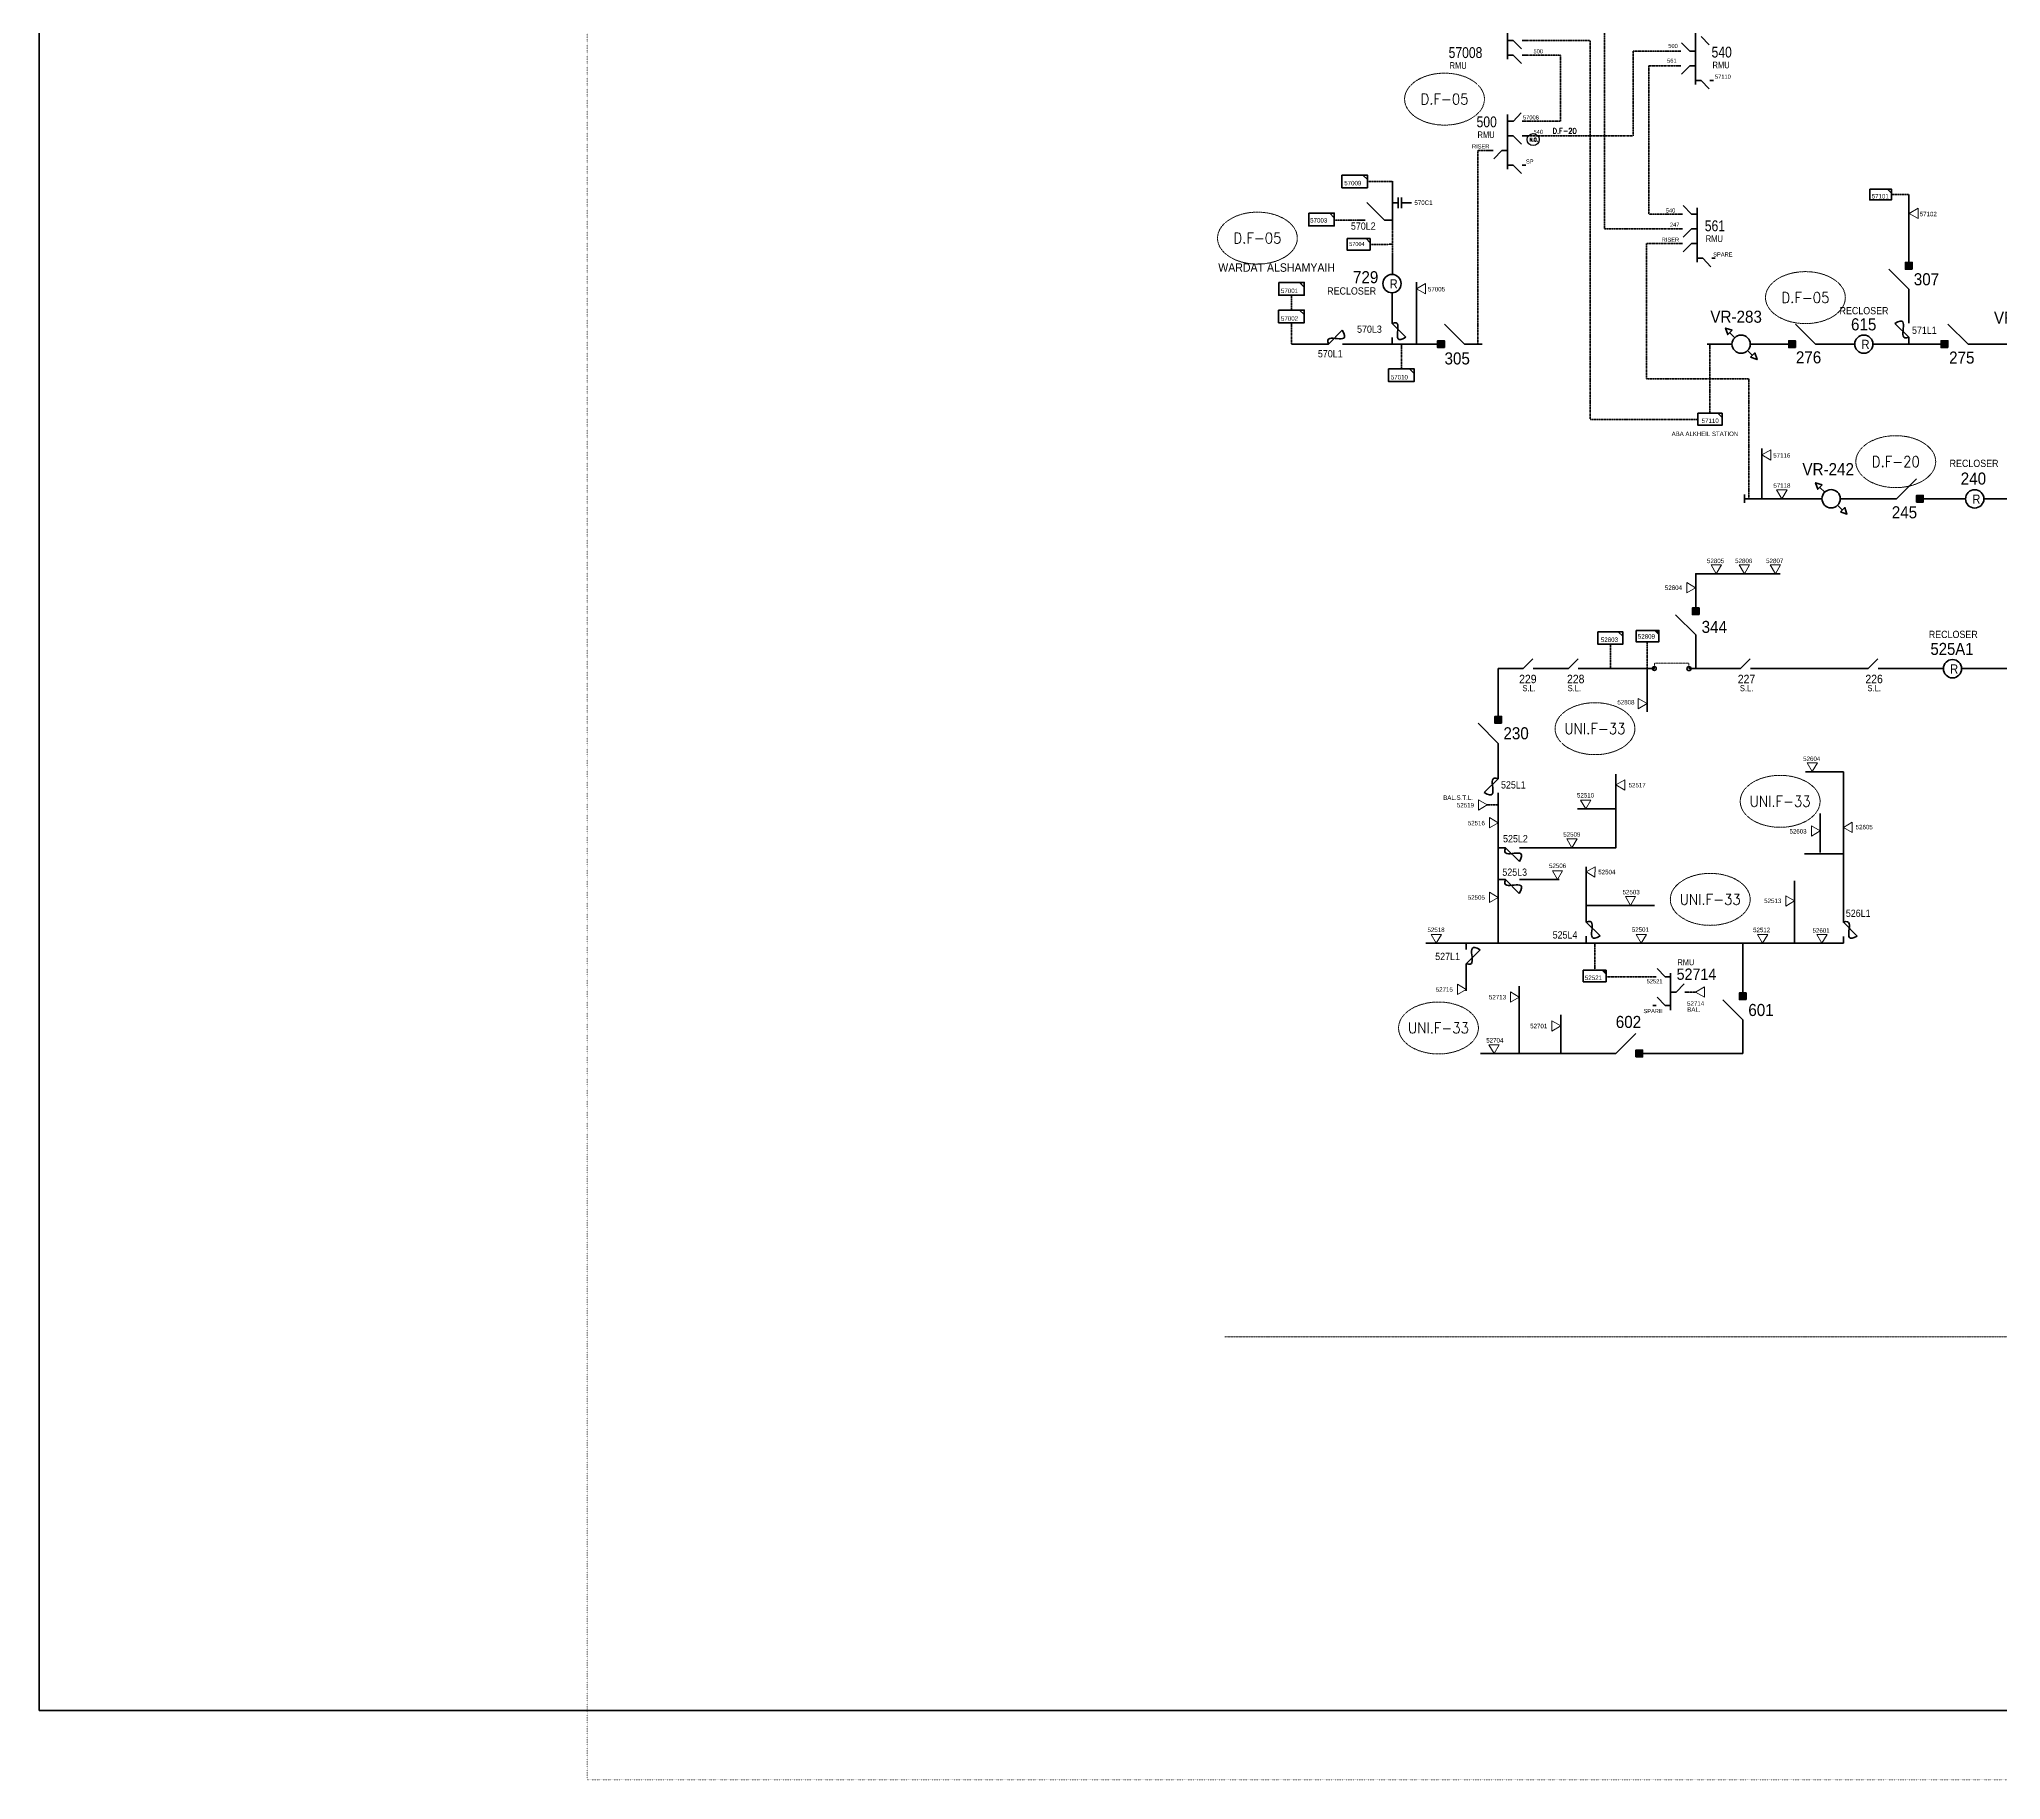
# Model space of a CAD drawing. Header units: metres. Extents: x 65984 to 144644, y -19036 to 23726.
# Drawn here: x 106944 to 108566, y 19332 to 20772 of the extents above; entities that cross this region are included whole.
import ezdxf
from ezdxf.enums import TextEntityAlignment as Align

# ---------------------------------------------------------------- set-up
doc = ezdxf.new("R2010")
doc.units = ezdxf.units.M
doc.header["$MEASUREMENT"] = 0
doc.linetypes.add('DGN Style 1', pattern=[0.6, 0, -0.6])
doc.linetypes.add('DGN Style 3', pattern=[0.013877, 0, -0.013877])
doc.layers.get('0').update_dxf_attribs({"color": 95, "lineweight": 40})
for name, color, linetype, lineweight in [('ABS', 7, 'Continuous', 40), ('ABS NUMBER', 112, 'Continuous', 30), ('d_eos', 111, 'Continuous', 40), ('d_eos no', 121, 'Continuous', 40), ('d_fco', 5, 'Continuous', 40), ('d_fco text', 95, 'Continuous', 40), ('d_grid line', 7, 'DGN Style 1', 0), ('d_oh branch', 94, 'Continuous', 40), ('d_switch', 95, 'Continuous', 40), ('d_tf', 1, 'Continuous', 40), ('d_tf no', 6, 'Continuous', 40), ('d_ug cable', 95, 'Continuous', 40), ('d_unit sub', 7, 'Continuous', 40), ('d_village name', 7, 'Continuous', 40), ('FDR  2  05', 154, 'Continuous', 40), ('fedr no', 95, 'Continuous', 40), ('Level 37', 7, 'Continuous', 0), ('O H MAIN FEEDER', 4, 'Continuous', 100), ('REGULATOR', 5, 'Continuous', 40), ('SW N O', 114, 'Continuous', 30)]:
    doc.layers.add(name, color=color, linetype=linetype, lineweight=lineweight)
doc.styles.add('NASKHF', font='naskhf.shx', dxfattribs={"height": 8})
doc.styles.add('Style-Arial', font='arial.ttf')
doc.styles.add('Style-ENGINEERING', font='ENGINEERING.shx')
doc.styles.add('Style-msdefault', font='msdefault.shx')
doc.styles.add('Style-STANDARD', font='STANDARD.shx')

# ---------------------------------------------------------------- blocks, each defined once
blk = doc.blocks.new('ABS2_1_1')
at = {"color": 0, "linetype": 'ByBlock', "lineweight": -2, "ltscale": 500}
for q in [(-29900, 43500), (0, 0)]:
    blk.add_line((0, 13600), q, dxfattribs=at)
at = {"color": 0, "linetype": 'ByBlock', "lineweight": -2, "ltscale": 500, "flags": 128}
for points in [[(5000, 43600), (-5000, 43600), (-5000, 53600), (5000, 53600)], [(3791, 49653), (3791, 49653), (3791, 49653)]]:
    blk.add_lwpolyline(points, close=True, dxfattribs=at)
at = {"color": 0, "linetype": 'ByBlock', "lineweight": -2, "ltscale": 500}
for points in [[(5000, 43600), (-5000, 43600), (5000, 53600), (-5000, 53600)], [(3791, 49653), (3791, 49653), (3791, 49653)]]:
    blk.add_solid(points, dxfattribs=at)
blk = doc.blocks.new('*U809')
at = {"layer": 'REGULATOR', "color": 7, "linetype": 'Continuous', "lineweight": 211}
blk.add_circle((0, 0.1), 7.56, dxfattribs=at)
at = {"layer": 'ABS NUMBER', "color": 7, "lineweight": 211, "style": 'Style-ENGINEERING', "width": 0.9}
blk.add_text('R', height=7.56, dxfattribs=at).set_placement((-1.9, 3.7), align=Align.TOP_LEFT)
blk = doc.blocks.new('TF_8')
at = {"color": 0, "linetype": 'ByBlock', "lineweight": -2}
blk.add_line((6.3, 4.95), (9.9, 1.35), dxfattribs=at)
blk.add_3dface([(-10.1, 4.95), (9.9, 4.95), (9.9, -5.05), (-10.1, -5.05)], dxfattribs=at)
blk = doc.blocks.new('*U878')
at = {"layer": 'd_fco', "color": 251, "linetype": 'Continuous', "lineweight": 100}
blk.add_line((-4.6, 4.2), (-10.1, 4.2), dxfattribs=at)
at = {"layer": 'd_fco', "color": 251, "linetype": 'Continuous', "lineweight": 100, "flags": 128}
blk.add_lwpolyline([(13, 4.2), (7.1, 4.2), (-4.4, -7.3)], dxfattribs=at)
at = {"layer": 'd_fco', "color": 251, "linetype": 'Continuous', "lineweight": 100}
blk.add_open_spline([(-4.4, -7.3), (-13, 7.7), (11.6, -7.7), (7.1, 4.2)], degree=3, dxfattribs=at)
blk = doc.blocks.new('*U879')
at = {"layer": 'ABS', "color": 7, "linetype": 'Continuous', "lineweight": 140, "ltscale": 0.226808}
for p, q in [((-8.3, 9.1), (-8.3, 16.6)), ((-8.3, 9.1), (8.3, -7.6)), ((-8.3, -16.6), (-8.3, -9))]:
    blk.add_line(p, q, dxfattribs=at)
blk = doc.blocks.new('*U953')
at = {"layer": 'FDR  2  05', "color": 94, "linetype": 'Continuous', "lineweight": 140}
for p, q in [((-6.4, -8.6), (-6.4, 8.6)), ((-0.7, -8.6), (-0.7, 8.6)), ((-6.4, 0), (-15, 0)), ((15, 0), (-0.7, 0))]:
    blk.add_line(p, q, dxfattribs=at)
blk = doc.blocks.new('*U959')
at = {"layer": 'REGULATOR', "color": 6, "linetype": 'Continuous', "lineweight": 211}
blk.add_circle((0, 0.1), 7.56, dxfattribs=at)
at = {"layer": 'ABS NUMBER', "color": 6, "lineweight": 211, "style": 'Style-ENGINEERING', "width": 0.9}
blk.add_text('R', height=7.56, dxfattribs=at).set_placement((-1.9, 3.7), align=Align.TOP_LEFT)
blk = doc.blocks.new('*U855')
at = {"layer": 'd_fco', "color": 6, "linetype": 'Continuous', "lineweight": 100}
blk.add_line((-4.6, 4.2), (-10.1, 4.2), dxfattribs=at)
at = {"layer": 'd_fco', "color": 6, "linetype": 'Continuous', "lineweight": 100, "flags": 128}
blk.add_lwpolyline([(13, 4.2), (7.1, 4.2), (-4.4, -7.3)], dxfattribs=at)
at = {"layer": 'd_fco', "color": 6, "linetype": 'Continuous', "lineweight": 100}
blk.add_open_spline([(-4.4, -7.3), (-13, 7.7), (11.6, -7.7), (7.1, 4.2)], degree=3, dxfattribs=at)
blk = doc.blocks.new('*U960')
at = {"layer": 'ABS', "color": 6, "linetype": 'Continuous', "lineweight": 211, "ltscale": 0.118412}
for p, q in [((-8.3, 8.2), (-15.7, 8.2)), ((-8.3, 8.2), (7.9, -8.1)), ((15.7, 8.2), (8.3, 8.2))]:
    blk.add_line(p, q, dxfattribs=at)
blk = doc.blocks.new('SS')
at = {"color": 0, "linetype": 'ByBlock', "lineweight": -2, "flags": 128}
blk.add_lwpolyline([(6.95, 4.25), (10.45, 4.25), (10.45, 0.75)], close=True, dxfattribs=at)
at = {"color": 0, "linetype": 'ByBlock', "lineweight": -2, "extrusion": (0, 0, -1)}
blk.add_solid([(-6.95, 4.25), (-10.45, 4.25), (-10.45, 0.75)], dxfattribs=at)
at = {"color": 0, "linetype": 'ByBlock', "lineweight": -2}
blk.add_3dface([(-9.55, 4.25), (10.45, 4.25), (10.45, -5.75), (-9.55, -5.75)], dxfattribs=at)
blk = doc.blocks.new('*U961')
at = {"layer": 'd_eos', "color": 6, "linetype": 'Continuous', "lineweight": 211, "ltscale": 0.625574}
for p, q in [((13.4, 0), (-17.2, 0)), ((-13.4, 11.9), (-13.4, 14.6)), ((-13.4, 4.6), (-6.6, 11.2)), ((-13.4, 0), (-13.4, 4.6)), ((-2.3, 0), (-2.3, -4.6)), ((10.4, 11.9), (10.4, 14.6)), ((10.4, 4.6), (17.2, 11.2)), ((10.4, 0), (10.4, 4.6)), ((-2.3, -4.6), (4.5, -11.2)), ((-2.3, -11.8), (-2.3, -14.6))]:
    blk.add_line(p, q, dxfattribs=at)
blk = doc.blocks.new('*U892')
at = {"layer": 'SW N O', "color": 3}
blk.add_circle((0, 0), 16.8, dxfattribs=at)
at = {"layer": 'SW N O', "color": 3, "style": 'Style-STANDARD'}
blk.add_text('N.O.', height=9.6, dxfattribs=at).set_placement((1.7, -0.2), align=Align.MIDDLE_CENTER)
blk = doc.blocks.new('*U2179')
at = {"layer": 'REGULATOR', "color": 22, "linetype": 'Continuous', "lineweight": 106}
for p, q in [((24, 25.1), (13.4, 14.5)), ((-14.9, -13.7), (-25.5, -24.4))]:
    blk.add_line(p, q, dxfattribs=at)
at = {"layer": 'REGULATOR', "color": 22, "linetype": 'Continuous', "lineweight": 106, "flags": 128}
for points in [[(29.5, 20), (34.4, 34.3), (20.1, 29.6)], [(-29.6, -20), (-34.4, -34.3), (-20.1, -29.5)]]:
    blk.add_lwpolyline(points, close=True, dxfattribs=at)
at = {"layer": 'REGULATOR', "color": 22, "linetype": 'Continuous', "lineweight": 106}
blk.add_circle((-0.8, 0.4), 20, dxfattribs=at)
blk = doc.blocks.new('*U2180')
at = {"layer": 'REGULATOR', "color": 251, "linetype": 'Continuous', "lineweight": 106}
for p, q in [((24, 25.1), (13.4, 14.5)), ((-14.9, -13.7), (-25.5, -24.4))]:
    blk.add_line(p, q, dxfattribs=at)
at = {"layer": 'REGULATOR', "color": 251, "linetype": 'Continuous', "lineweight": 106, "flags": 128}
for points in [[(29.5, 20), (34.4, 34.3), (20.1, 29.6)], [(-29.6, -20), (-34.4, -34.3), (-20.1, -29.5)]]:
    blk.add_lwpolyline(points, close=True, dxfattribs=at)
at = {"layer": 'REGULATOR', "color": 251, "linetype": 'Continuous', "lineweight": 106}
blk.add_circle((-0.8, 0.4), 20, dxfattribs=at)
blk = doc.blocks.new('*U2199')
at = {"layer": 'd_unit sub', "color": 251, "linetype": 'Continuous', "lineweight": 40, "flags": 128}
for points in [[(6.7, 5.3), (10.5, 1.5), (10.5, 5.3)], [(10.5, 5.3), (10.5, 1.5), (6.7, 5.3)]]:
    blk.add_lwpolyline(points, close=True, dxfattribs=at)
at = {"layer": 'd_unit sub', "color": 251, "linetype": 'Continuous', "lineweight": 40, "xscale": 1.056099128239294, "yscale": 1.056099128239294, "zscale": 0.3164171083704443}
blk.add_blockref('TF_8', (0.1, 0.1), dxfattribs=at)
blk = doc.blocks.new('TRA1_696')
at = {"layer": 'd_tf', "color": 6, "linetype": 'Continuous', "lineweight": 0, "ltscale": 0.000426762, "extrusion": (0, 0, -1), "flags": 128}
blk.add_lwpolyline([(-10.1, -16.9), (-0.1, 0.1), (9.9, -16.9)], close=True, dxfattribs=at)
blk = doc.blocks.new('TRA1_695')
at = {"layer": 'd_tf', "color": 6, "linetype": 'Continuous', "lineweight": 0, "ltscale": 0.000426762, "xscale": 1.000046566065083, "yscale": 1.000046566065083, "zscale": 1.000046566065083, "rotation": 180.0000046712237}
blk.add_blockref('TRA1_696', (0, 0), dxfattribs=at)
blk = doc.blocks.new('TRA1_698')
at = {"layer": 'd_tf', "color": 6, "linetype": 'Continuous', "lineweight": 0, "ltscale": 0.000426762, "flags": 128}
blk.add_lwpolyline([(10, -17), (0, 0), (-10, -17)], close=True, dxfattribs=at)
blk = doc.blocks.new('TRA1_697')
at = {"layer": 'd_tf', "color": 6, "linetype": 'Continuous', "lineweight": 0, "ltscale": 0.000426762, "xscale": 1.000046566065083, "yscale": 1.000046566065083, "zscale": 1.000046566065083, "rotation": 180.0000046712237}
blk.add_blockref('TRA1_698', (0, 0), dxfattribs=at)
blk = doc.blocks.new('TRA1_700')
at = {"layer": 'd_tf', "color": 6, "linetype": 'Continuous', "lineweight": 0, "ltscale": 0.000426762, "flags": 128}
blk.add_lwpolyline([(10.1, -17.1), (0.1, -0.1), (-9.9, -17.1)], close=True, dxfattribs=at)
blk = doc.blocks.new('TRA1_699')
at = {"layer": 'd_tf', "color": 6, "linetype": 'Continuous', "lineweight": 0, "ltscale": 0.000426762, "xscale": 1.000046566065083, "yscale": 1.000046566065083, "zscale": 1.000046566065083, "rotation": 180.0000046712237}
blk.add_blockref('TRA1_700', (0, 0), dxfattribs=at)

msp = doc.modelspace()

# ---------------------------------------------------------------- linework, layer by layer
at = {"layer": 'd_eos', "color": 7, "linetype": 'Continuous', "lineweight": 211, "ltscale": 0.638341}
for p, q in [((108158, 20755.5), (108158, 20800.7)), ((108313.2, 20734.5), (108313.2, 20779.6)), ((108158, 20771), (108162.6, 20771)), ((108162.6, 20771), (108169.4, 20764)), ((108170.1, 20771), (108172.9, 20771)), ((108301.2, 20762.1), (108298.3, 20762.1)), ((108308.6, 20762.1), (108301.8, 20769.1)), ((108313.2, 20762.1), (108308.6, 20762.1)), ((108317.9, 20774.3), (108324.7, 20767.3)), ((108158, 20758.9), (108162.6, 20758.9)), ((108162.6, 20758.9), (108169.4, 20751.9)), ((108170.1, 20758.9), (108172.9, 20758.9)), ((108301.2, 20750), (108298.3, 20750)), ((108308.6, 20750), (108301.8, 20743)), ((108313.2, 20750), (108308.6, 20750)), ((108313.2, 20737.8), (108317.9, 20737.8)), ((108317.9, 20737.8), (108324.7, 20730.8)), ((108325.3, 20737.8), (108328.2, 20737.8)), ((108162.6, 20703.9), (108169.1, 20711.2)), ((108158, 20664.5), (108158, 20709.7)), ((108158, 20704.3), (108162.6, 20704.3)), ((108170.1, 20704.3), (108172.9, 20704.3)), ((108145.9, 20680), (108143, 20680)), ((108153.3, 20680), (108146.5, 20673)), ((108158, 20680), (108153.3, 20680)), ((108158, 20692.1), (108162.6, 20692.1)), ((108162.6, 20692.1), (108169.4, 20685.1)), ((108170.1, 20692.1), (108172.9, 20692.1)), ((108158, 20667.9), (108162.6, 20667.9)), ((108162.6, 20667.9), (108169.4, 20660.9)), ((108170.1, 20667.9), (108172.9, 20667.9)), ((108310, 20627.2), (108303.2, 20634.3)), ((108314.7, 20587.5), (108314.7, 20632.6)), ((108302.6, 20627.2), (108299.7, 20627.2)), ((108302.6, 20615.1), (108299.7, 20615.1)), ((108310, 20615.1), (108303.2, 20608.1)), ((108314.7, 20627.2), (108310, 20627.2)), ((108314.7, 20615.1), (108310, 20615.1)), ((108302.6, 20603), (108299.7, 20603)), ((108310, 20603), (108303.2, 20596)), ((108314.7, 20603), (108310, 20603)), ((108314.7, 20590.8), (108319.3, 20590.8)), ((108319.3, 20590.8), (108326.1, 20583.8)), ((108326.8, 20590.8), (108329.6, 20590.8))]:
    msp.add_line(p, q, dxfattribs=at)
at = {"layer": 'd_grid line', "color": 7, "linetype": 'DGN Style 1', "lineweight": 0, "flags": 128}
msp.add_lwpolyline([(133459.3, 19332.1), (133459.3, 22713), (107396.8, 22713), (107396.8, 19332.1)], close=True, dxfattribs=at)
at = {"layer": 'd_oh branch', "color": 251, "linetype": 'Continuous', "lineweight": 100}
for p, q in [((108489.7, 20584.4), (108489.7, 20643.5)), ((108062.8, 20577.4), (108062.8, 20593)), ((108082.7, 20519.7), (108082.7, 20570.9)), ((108062.5, 20562.2), (108062.4, 20542.1)), ((107979.2, 20519.7), (108004.7, 20519.7))]:
    msp.add_line(p, q, dxfattribs=at)
at = {"layer": 'd_oh branch', "color": 22, "linetype": 'Continuous', "lineweight": 100}
msp.add_line((108368.1, 20391.8), (108368.1, 20433.5), dxfattribs=at)
at = {"layer": 'd_oh branch', "color": 6, "linetype": 'Continuous', "lineweight": 100}
for p, q in [((108273.3, 20251.5), (108273.3, 20215.4)), ((108435.6, 20165.9), (108404.3, 20165.9)), ((108247.5, 20135.3), (108215.8, 20135.3)), ((108416.5, 20099.1), (108416.5, 20131.3)), ((108435.6, 20098.2), (108403.4, 20098.2)), ((108223, 20046.7), (108223, 20087.4)), ((108168.8, 20076.8), (108200.6, 20076.8)), ((108395.3, 20024.3), (108395.3, 20075.7)), ((108223, 20055.4), (108279.4, 20055.4)), ((108352.4, 20024.3), (108352.4, 19983.2)), ((108123.8, 20004.2), (108123.8, 19984.8)), ((108167.6, 19933.3), (108167.6, 19988.6)), ((108201.9, 19933.3), (108201.9, 19964.8)), ((108352.4, 19955.3), (108352.4, 19932.9)), ((108243.9, 19932.9), (108135.6, 19932.9)), ((108352.4, 19932.9), (108266.8, 19932.9))]:
    msp.add_line(p, q, dxfattribs=at)
at = {"layer": 'd_oh branch', "color": 251, "linetype": 'Continuous', "lineweight": 100, "flags": 128}
msp.add_lwpolyline([(108062.8, 20614.7), (108062.8, 20654.4)], dxfattribs=at)
at = {"layer": 'd_oh branch', "color": 6, "linetype": 'Continuous', "lineweight": 100, "flags": 128}
for points in [[(108313.5, 20301), (108313.5, 20329.8), (108383.2, 20329.8)], [(108313.5, 20251.3), (108313.5, 20275.5)], [(108168.9, 20103.1), (108247.5, 20103.1), (108247.5, 20164)], [(108435.6, 20046.4), (108435.6, 20165.9)], [(108090.4, 20024.3), (108435.6, 20024.3)]]:
    msp.add_lwpolyline(points, dxfattribs=at)
at = {"layer": 'd_tf', "color": 251, "linetype": 'Continuous', "lineweight": 0, "ltscale": 0.000426762, "flags": 128}
for points in [[(108497.4, 20623.6), (108497.4, 20632.2), (108490, 20627.9)], [(108090.1, 20561.2), (108090.1, 20569.8), (108082.7, 20565.5)]]:
    msp.add_lwpolyline(points, close=True, dxfattribs=at)
at = {"layer": 'd_tf', "color": 22, "linetype": 'Continuous', "lineweight": 0, "ltscale": 0.000426762, "flags": 128}
for points in [[(108375.5, 20423.8), (108375.5, 20432.3), (108368.1, 20428.1)], [(108389, 20399.2), (108380.4, 20399.2), (108384.7, 20391.8)]]:
    msp.add_lwpolyline(points, close=True, dxfattribs=at)
at = {"layer": 'd_tf', "color": 6, "linetype": 'Continuous', "lineweight": 0, "ltscale": 0.000426762, "flags": 128}
msp.add_lwpolyline([(108265.9, 20218), (108265.9, 20226.6), (108273.3, 20222.3)], close=True, dxfattribs=at)
at = {"layer": 'd_ug cable', "color": 251, "linetype": 'DGN Style 3', "lineweight": 140}
for p, q in [((108489.7, 20643.5), (108475.1, 20643.5)), ((108325.1, 20462.5), (108325.1, 20519.7))]:
    msp.add_line(p, q, dxfattribs=at)
at = {"layer": 'd_ug cable', "color": 251, "linetype": 'DGN Style 3', "lineweight": 100}
for p, q in [((107979.2, 20547.9), (107979.2, 20560.1)), ((107979.2, 20519.7), (107979.2, 20537.3)), ((108070.1, 20499.3), (108070.1, 20519.7))]:
    msp.add_line(p, q, dxfattribs=at)
at = {"layer": 'd_ug cable', "color": 6, "linetype": 'DGN Style 3', "lineweight": 100}
for p, q in [((108242.9, 20251.3), (108242.9, 20271.4)), ((108141.1, 20138.6), (108150.2, 20138.6)), ((108307.3, 19983.7), (108313.4, 19983.7))]:
    msp.add_line(p, q, dxfattribs=at)
at = {"layer": 'd_ug cable', "color": 1, "linetype": 'DGN Style 3', "lineweight": 0}
msp.add_line((107924.2, 19698.6), (144357.5, 19698.7), dxfattribs=at)
at = {"layer": 'd_ug cable', "color": 22, "linetype": 'DGN Style 3', "lineweight": 140, "flags": 128}
for points in [[(108238, 20856.5), (108238, 20856.5), (108238, 20615.1), (108300.8, 20615.1)], [(108172.9, 20692.1), (108261.7, 20692.1), (108261.7, 20762.1), (108298.3, 20762.1)], [(108298.3, 20750), (108274.6, 20750), (108274.6, 20627.2), (108299.7, 20627.2)], [(108133.4, 20519.7), (108133.4, 20680), (108143, 20680)], [(108299.7, 20603), (108272.8, 20603), (108272.8, 20491), (108357.4, 20491), (108357.4, 20391.8)]]:
    msp.add_lwpolyline(points, dxfattribs=at)
at = {"layer": 'd_ug cable', "color": 251, "linetype": 'DGN Style 3', "lineweight": 140, "flags": 128}
for points in [[(108172.9, 20771), (108226.2, 20771), (108226.2, 20457.5), (108315.3, 20457.5)], [(108172.9, 20758.9), (108201.8, 20758.9), (108201.8, 20704.3), (108172.9, 20704.3)]]:
    msp.add_lwpolyline(points, dxfattribs=at)
at = {"layer": 'd_ug cable', "color": 251, "linetype": 'DGN Style 3', "lineweight": 100, "flags": 128}
for points in [[(108062.8, 20654.4), (108042.1, 20654.3)], [(108014.6, 20622.3), (108033.4, 20622.3)], [(108062.8, 20593), (108062.8, 20614.7)], [(108044.3, 20602.2), (108062.9, 20602.3)]]:
    msp.add_lwpolyline(points, dxfattribs=at)
at = {"layer": 'd_ug cable', "color": 6, "linetype": 'DGN Style 3', "lineweight": 100, "flags": 128}
for points in [[(108273.3, 20273.3), (108273.3, 20251.1)], [(108230.1, 20024.3), (108230.1, 20001.7)], [(108239.3, 19996.4), (108278.1, 19996.4)]]:
    msp.add_lwpolyline(points, dxfattribs=at)
at = {"layer": 'd_ug cable', "color": 3, "linetype": 'DGN Style 3', "lineweight": 13, "flags": 128}
for points in [[(108279.3, 20255.8), (108279.3, 20251.4)], [(108307.9, 20255.8), (108279.4, 20255.8)], [(108307.9, 20255.8), (108307.9, 20251)]]:
    msp.add_lwpolyline(points, dxfattribs=at)
at = {"layer": 'fedr no', "color": 82, "linetype": 'DGN Style 3', "lineweight": 13, "true_color": 0x1dc70e}
for centre in [(108105.8, 20722.4), (107951.1, 20607.4), (108404.2, 20558.2), (108478.9, 20422.5), (108230.2, 20201.6), (108383.3, 20141.5), (108325.5, 20060.4), (108100.8, 19954)]:
    msp.add_ellipse(centre, major_axis=(33, 0), ratio=0.651175, dxfattribs=at)
at = {"layer": 'O H MAIN FEEDER', "color": 251, "lineweight": 211, "ltscale": 0.498271}
for p, q in [((108489.7, 20542.1), (108489.7, 20561.8)), ((108102.2, 20519.7), (108027.1, 20519.7)), ((108136.9, 20519.7), (108128.7, 20519.7)), ((108343.5, 20519.7), (108322.9, 20519.7)), ((108389.9, 20519.7), (108358.9, 20519.7)), ((108445.1, 20519.7), (108419, 20519.7)), ((108516.2, 20519.7), (108460, 20519.7)), ((108573.2, 20519.7), (108544.1, 20519.7))]:
    msp.add_line(p, q, dxfattribs=at)
at = {"layer": 'O H MAIN FEEDER', "color": 22, "lineweight": 211, "ltscale": 0.498271}
msp.add_line((108353.8, 20388.4), (108353.8, 20395.2), dxfattribs=at)
at = {"layer": 'O H MAIN FEEDER', "color": 6, "lineweight": 211, "ltscale": 0.498271}
for p, q in [((108150.2, 20212.1), (108150.2, 20251.3)), ((108150.2, 20165.1), (108150.2, 20185.3)), ((108150.2, 20024.3), (108150.2, 20142.9))]:
    msp.add_line(p, q, dxfattribs=at)
at = {"layer": 'O H MAIN FEEDER', "color": 140, "lineweight": 211, "ltscale": 0.498271, "flags": 128}
msp.add_lwpolyline([(106943.9, 22834.8), (144644.1, 22834.8), (144644.1, 19389.5), (106943.9, 19389.5)], close=True, dxfattribs=at)
at = {"layer": 'O H MAIN FEEDER', "color": 22, "lineweight": 211, "ltscale": 0.498271, "flags": 128}
for points in [[(108417.7, 20391.8), (108353.8, 20391.8)], [(108474.7, 20391.8), (108433, 20391.8)], [(108536.7, 20391.8), (108499.2, 20391.8)], [(108588.6, 20391.8), (108551.8, 20391.8)]]:
    msp.add_lwpolyline(points, dxfattribs=at)
at = {"layer": 'O H MAIN FEEDER', "color": 6, "lineweight": 211, "ltscale": 0.498271, "flags": 128}
for points in [[(108167.2, 20251.3), (108150.2, 20251.3)], [(108204.6, 20251.3), (108182.7, 20251.3)], [(108347, 20251.3), (108308.1, 20251.3)], [(108452.5, 20251.3), (108362.4, 20251.3)], [(108518.2, 20251.3), (108467.9, 20251.3)], [(108620.6, 20251.3), (108533.4, 20251.3)]]:
    msp.add_lwpolyline(points, dxfattribs=at)
at = {"layer": 'O H MAIN FEEDER', "color": 6, "lineweight": 211, "ltscale": 0.448444, "flags": 128}
msp.add_lwpolyline([(108279.3, 20251.4), (108220, 20251.3)], dxfattribs=at)
at = {"layer": 'O H MAIN FEEDER', "color": 121, "lineweight": 211, "ltscale": 0.605399}
for centre, radius in [((108279.3, 20251.4), 1.6), ((108307.9, 20251.3), 1.7)]:
    msp.add_circle(centre, radius, dxfattribs=at)

# ---------------------------------------------------------------- block references
at = {"layer": 'ABS', "color": 7, "linetype": 'Continuous', "lineweight": 140, "ltscale": 0.226808, "extrusion": (0, 0, -1), "xscale": 0.8796754079948205, "yscale": 0.8796754079948205, "zscale": 0.8796754079948205, "rotation": 89.99999999999999}
msp.add_blockref('*U879', (-108048.2, 20629.7), dxfattribs=at)
at = {"layer": 'ABS', "color": 7, "linetype": 'Continuous', "lineweight": 211, "ltscale": 0.829472, "xscale": 0.000555747191877611, "zscale": 0.0003680335276451397}
for p, yscale, rotation in [((108489.7, 20557.5), 0.000555747191877611, 359.9999999999997), ((108129.9, 20519.7), -0.0005557471918776113, 270.0000000000002), ((108420.2, 20519.7), -0.0005557471918776113, 270.0000000000002), ((108546.2, 20519.7), -0.0005557471918776113, 270.0000000000002), ((108471.9, 20391.8), 0.000555747191877611, 269.9999999999997)]:
    msp.add_blockref('ABS2_1_1', p, dxfattribs=dict(at, yscale=yscale, rotation=rotation))
at = {"layer": 'ABS', "color": 6, "linetype": 'Continuous', "lineweight": 211, "ltscale": 0.829472, "xscale": 0.000555747191877611, "yscale": 0.000555747191877611, "zscale": 0.0003680335276451397}
for p, rotation in [((108313.5, 20271.7), 359.9999999999998), ((108150.2, 20181.9), 359.9999999999998), ((108352.4, 19953.2), 359.9999999999998), ((108239.8, 19932.9), 269.9999999999997)]:
    msp.add_blockref('ABS2_1_1', p, dxfattribs=dict(at, rotation=rotation))
at = {"layer": 'ABS', "color": 6, "linetype": 'Continuous', "lineweight": 211, "ltscale": 0.118412, "extrusion": (0, 0, -1), "xscale": 0.4899999999999999, "yscale": 0.4899999999999999, "zscale": 0.4899999999999999, "rotation": 180}
for p in [(-108174.9, 20255.3), (-108212.3, 20255.3), (-108354.7, 20255.3), (-108460.2, 20255.3)]:
    msp.add_blockref('*U960', p, dxfattribs=at)
at = {"layer": 'd_eos', "color": 6, "linetype": 'Continuous', "lineweight": 211, "ltscale": 0.625574, "rotation": 90.00000000000001}
msp.add_blockref('*U961', (108292.7, 19986), dxfattribs=at)
at = {"layer": 'd_fco', "color": 251, "linetype": 'Continuous', "lineweight": 100}
for p, rotation in [((108066.6, 20529.8), 90.00000000060008), ((108485.5, 20532.5), 270.0000000006001), ((108016.9, 20523.9), 180.0000000006001)]:
    msp.add_blockref('*U878', p, dxfattribs=dict(at, rotation=rotation))
at = {"layer": 'd_fco', "color": 6, "linetype": 'Continuous', "lineweight": 100, "extrusion": (0, 0, -1)}
for p, rotation in [((-108146, 20153.1), 90.00000000060005), ((-108163.3, 20098.9), 6.000377404637452e-10), ((-108163.2, 20072.6), 6.000377404637452e-10), ((-108128, 20014.3), 270.0000000006)]:
    msp.add_blockref('*U855', p, dxfattribs=dict(at, rotation=rotation))
at = {"layer": 'd_fco', "color": 6, "linetype": 'Continuous', "lineweight": 100, "rotation": 90.00000000060005}
for p in [(108227.2, 20034.5), (108439.8, 20034.4)]:
    msp.add_blockref('*U855', p, dxfattribs=at)
at = {"layer": 'd_tf', "color": 6, "linetype": 'Continuous', "lineweight": 0, "ltscale": 0.000426762, "extrusion": (0, 0, -1), "xscale": 0.4267629208002044, "yscale": 0.4267629208002044, "zscale": 0.4267629208002044, "rotation": 269.8996815286635}
msp.add_blockref('TRA1_695', (-108313.4, 20318.2), dxfattribs=at)
at = {"layer": 'd_tf', "color": 6, "linetype": 'Continuous', "lineweight": 0, "ltscale": 0.000426762, "xscale": 0.4267629208002045, "yscale": 0.4267629208002045, "zscale": 0.4267629208002045}
for name, p, rotation in [('TRA1_697', (108330.4, 20329.8), 359.8996815286635), ('TRA1_697', (108353.7, 20329.8), 359.8996815286635), ('TRA1_697', (108379.4, 20329.8), 359.8996815286635), ('TRA1_695', (108247.6, 20155.1), 269.8996815286635), ('TRA1_697', (108409.9, 20166.1), 359.8996815286635), ('TRA1_699', (108141.1, 20138.6), 89.8996815286635), ('TRA1_699', (108150.2, 20123.8), 89.8996815286635), ('TRA1_699', (108416.5, 20117.1), 89.8996815286635), ('TRA1_695', (108435.6, 20119.9), 269.8996815286635), ('TRA1_699', (108211.2, 20103.1), 359.8996815286635), ('TRA1_697', (108199.2, 20076.8), 359.8996815286635), ('TRA1_695', (108223, 20083), 269.8996815286635), ('TRA1_699', (108150.2, 20062), 89.8996815286635), ('TRA1_699', (108259.6, 20055.4), 359.8996815286635), ('TRA1_699', (108395.3, 20059.1), 89.8996815286635), ('TRA1_695', (108099, 20024.2), 359.8996815286635), ('TRA1_697', (108268.4, 20024.2), 359.8996815286635), ('TRA1_695', (108368.8, 20024.2), 359.8996815286635), ('TRA1_695', (108417.9, 20024.2), 359.8996815286635), ('TRA1_699', (108123.8, 19986), 89.8996815286635), ('TRA1_699', (108167.6, 19979.6), 89.8996815286635), ('TRA1_699', (108313.4, 19983.7), 269.8996815286635), ('TRA1_699', (108201.9, 19955.7), 89.8996815286635), ('TRA1_699', (108146.8, 19932.8), 359.8996815286635)]:
    msp.add_blockref(name, p, dxfattribs=dict(at, rotation=rotation))
msp.add_blockref('TRA1_697', (108222.6, 20135.2), dxfattribs=at)
at = {"layer": 'd_unit sub', "color": 251, "linetype": 'Continuous', "lineweight": 40}
for p, xscale, yscale, zscale in [((108031.6, 20654.4), 1.056099128239294, 1.056099128239294, 0.3164171083704443), ((108466.4, 20643.5), 0.8951949406920526, 0.8951949406920526, 0.3164171083704443), ((108004.2, 20622.9), 1.056099128239294, 1.056099128239294, 0.3164171083704443), ((108034.9, 20602.3), 0.9504892154153644, 0.9504892154153644, 0.2847753975333999), ((107979.3, 20542.7), 1.056099128239294, 1.056099128239294, 0.3164171083704443), ((108325.4, 20457.6), 1.000459148070467, 1.000459148070467, 0.3164171083704443)]:
    msp.add_blockref('TF_8', p, dxfattribs=dict(at, xscale=xscale, yscale=yscale, zscale=zscale))
for p in [(107979.3, 20565.4), (108070.1, 20494)]:
    msp.add_blockref('*U2199', p, dxfattribs=at)
at = {"layer": 'd_unit sub', "color": 6, "linetype": 'Continuous', "lineweight": 40}
for name, p, xscale, yscale, zscale in [('TF_8', (108243, 20276.7), 1.031740683786578, 1.031740683786578, 0.4267622666565712), ('SS', (108273.2, 20278.9), 0.9434759040005102, 0.9434759040005102, 0.4717379520002551), ('SS', (108229.5, 19997.7), 0.9434759040005102, 0.9434759040005102, 0.4717379520002551)]:
    msp.add_blockref(name, p, dxfattribs=dict(at, xscale=xscale, yscale=yscale, zscale=zscale))
at = {"layer": 'FDR  2  05', "color": 94, "linetype": 'Continuous', "lineweight": 140, "extrusion": (0, 0, -1), "xscale": 0.5234495335562448, "yscale": 0.5234495335562448, "zscale": 0.5234495335562448, "rotation": 180}
msp.add_blockref('*U953', (-108070.7, 20636.6), dxfattribs=at)
at = {"layer": 'REGULATOR', "color": 7, "linetype": 'Continuous', "lineweight": 211}
for p in [(108062.4, 20569.7), (108452.5, 20519.6), (108544.2, 20391.6)]:
    msp.add_blockref('*U809', p, dxfattribs=at)
at = {"layer": 'REGULATOR', "color": 251, "linetype": 'Continuous', "lineweight": 106, "xscale": 0.3780441023579738, "yscale": 0.3780441023579738, "zscale": 0.3780441023579738, "rotation": 90.00000000000001}
msp.add_blockref('*U2180', (108351.2, 20520), dxfattribs=at)
at = {"layer": 'REGULATOR', "color": 22, "linetype": 'Continuous', "lineweight": 106, "xscale": 0.3780441023579738, "yscale": 0.3780441023579738, "zscale": 0.3780441023579738, "rotation": 90.00000000000001}
msp.add_blockref('*U2179', (108425.6, 20392.1), dxfattribs=at)
at = {"layer": 'REGULATOR', "color": 6, "linetype": 'Continuous', "lineweight": 211}
msp.add_blockref('*U959', (108525.8, 20251.1), dxfattribs=at)
at = {"layer": 'SW N O', "color": 3, "xscale": 0.2950694635422144, "yscale": 0.2950694635422144, "zscale": 0.2950694635422144}
msp.add_blockref('*U892', (108179.1, 20688.9), dxfattribs=at)

# ---------------------------------------------------------------- texts
at = {"layer": 'ABS NUMBER', "color": 7, "lineweight": 140, "style": 'Style-Arial'}
for s, width, p in [('729', 0.9, (108030.1, 20580.1)), ('307', 0.9, (108493.8, 20578.4)), ('VR-283', 0.9, (108325.6, 20547.4)), ('615', 0.9, (108441.9, 20541.1)), ('VR-571', 0.9, (108560.1, 20546.6)), ('305', 0.9, (108105.8, 20512.9)), ('276', 0.9, (108396.3, 20513.8)), ('275', 0.9, (108523, 20513.6)), ('VR-242', 0.9, (108401.7, 20421.3)), ('240', 0.9, (108532.6, 20413.5)), ('245', 0.9, (108475.6, 20385.6)), ('525A1', 0.88, (108507.6, 20272.6))]:
    msp.add_text(s, height=10, dxfattribs=dict(at, width=width)).set_placement(p, align=Align.TOP_LEFT)
at = {"layer": 'ABS NUMBER', "color": 6, "lineweight": 140, "style": 'Style-Arial', "width": 0.9}
for s, p in [('344', (108318.4, 20290.8)), ('230', (108154.5, 20202.8)), ('601', (108357, 19973.9)), ('602', (108247.4, 19964))]:
    msp.add_text(s, height=10, dxfattribs=at).set_placement(p, align=Align.TOP_LEFT)
at = {"layer": 'ABS NUMBER', "color": 6, "lineweight": 140, "style": 'Style-Arial', "width": 0.88}
for s, height, p in [('229', 7.02, (108167.5, 20239.2)), ('228', 7.02, (108207.1, 20239.2)), ('227', 7.02, (108348.3, 20239.2)), ('226', 7.02, (108453.8, 20239.2)), ('S.L.', 5.08, (108170.2, 20232.6)), ('S.L.', 5.08, (108207.6, 20232.6)), ('S.L.', 5.08, (108350, 20232.6)), ('S.L.', 5.08, (108455.5, 20232.6))]:
    msp.add_text(s, height=height, dxfattribs=at).set_placement(p)
at = {"layer": 'd_eos no', "color": 7, "linetype": 'Continuous', "lineweight": 140, "style": 'Style-msdefault', "width": 0.833333}
for s, p in [('57008', (108109.2, 20765.4)), ('540', (108326.6, 20765.8)), ('500', (108132.3, 20708.1)), ('561', (108321, 20622.1))]:
    msp.add_text(s, height=9, dxfattribs=at).set_placement(p, align=Align.TOP_LEFT)
at = {"layer": 'd_eos no', "color": 7, "linetype": 'Continuous', "lineweight": 53, "style": 'Style-msdefault', "width": 0.818182}
for p in [(108110, 20753), (108327.4, 20753.4), (108133.1, 20695.7), (108321.8, 20609.7)]:
    msp.add_text('RMU', height=5.5, dxfattribs=at).set_placement(p, align=Align.TOP_LEFT)
at = {"layer": 'd_eos no', "color": 6, "linetype": 'Continuous', "lineweight": 140, "style": 'Style-Arial', "width": 0.9}
msp.add_text('52714', height=9.38, dxfattribs=at).set_placement((108297.7, 20003.2), align=Align.TOP_LEFT)
at = {"layer": 'd_fco text', "color": 251, "linetype": 'Continuous', "lineweight": 80, "style": 'Style-msdefault', "width": 0.916667}
for s, p in [('570L2', (108028.4, 20620.4)), ('570L3', (108033.5, 20535.1)), ('571L1', (108492.3, 20534.2)), ('570L1', (108001.1, 20514.8))]:
    msp.add_text(s, height=6, dxfattribs=at).set_placement(p, align=Align.TOP_LEFT)
at = {"layer": 'd_fco text', "color": 251, "linetype": 'Continuous', "lineweight": 70, "style": 'Style-msdefault', "width": 0.916667}
for p in [(108008.8, 20566.7), (108432.4, 20550.4)]:
    msp.add_text('RECLOSER', height=6, dxfattribs=at).set_placement(p, align=Align.TOP_LEFT)
at = {"layer": 'd_fco text', "color": 22, "linetype": 'Continuous', "lineweight": 70, "style": 'Style-msdefault', "width": 0.916667}
msp.add_text('RECLOSER', height=6, dxfattribs=at).set_placement((108523.4, 20424.1), align=Align.TOP_LEFT)
at = {"layer": 'd_fco text', "color": 6, "linetype": 'Continuous', "lineweight": 70, "style": 'Style-msdefault', "width": 0.916667}
msp.add_text('RECLOSER', height=6, dxfattribs=at).set_placement((108506.2, 20282.6), align=Align.TOP_LEFT)
at = {"layer": 'd_fco text', "color": 6, "linetype": 'Continuous', "lineweight": 80, "style": 'Style-msdefault', "width": 0.916667}
for s, p in [('525L1', (108152.5, 20158.1)), ('525L2', (108154.2, 20113.6)), ('525L3', (108153.6, 20085.9)), ('526L1', (108437.6, 20051.9)), ('525L4', (108195.2, 20034)), ('527L1', (108098.1, 20016.2))]:
    msp.add_text(s, height=6, dxfattribs=at).set_placement(p, align=Align.TOP_LEFT)
at = {"layer": 'd_switch', "color": 1, "linetype": 'Continuous', "lineweight": 30, "style": 'Style-ENGINEERING', "width": 0.857143}
for s, p in [('500', (108290.8, 20768.1)), ('540', (108288.8, 20632)), ('RISER', (108285.4, 20607.8))]:
    msp.add_text(s, height=3.43, rotation=0.0075, dxfattribs=at).set_placement(p, align=Align.TOP_LEFT)
for s, p in [('561', (108297.7, 20755.9)), ('57110', (108342.5, 20742.7)), ('57008', (108183.8, 20709)), ('540', (108187.2, 20697)), ('SP', (108179.4, 20672.5)), ('247', (108300, 20620.2)), ('SPARE', (108343.9, 20595.6))]:
    msp.add_text(s, height=3.43, dxfattribs=at).set_placement(p, align=Align.TOP_RIGHT)
msp.add_text('RISER', height=3.43, rotation=359.9925, dxfattribs=at).set_placement((108142.9, 20685), align=Align.TOP_RIGHT)
at = {"layer": 'd_switch', "color": 6, "linetype": 'Continuous', "lineweight": 30, "style": 'Style-ENGINEERING', "width": 0.857143}
for s, p in [('52521', (108286, 19994.3)), ('SPARE', (108286.2, 19969.7))]:
    msp.add_text(s, height=3.43, dxfattribs=at).set_placement(p, align=Align.TOP_RIGHT)
at = {"layer": 'd_switch', "color": 1, "linetype": 'Continuous', "lineweight": 30, "insert": (108187.2, 20763.7), "char_height": 3.43, "attachment_point": 3, "style": 'NASKHF'}
msp.add_mtext('\\FENGINEERING;\\H1x;\\W0.857143;500\\P', dxfattribs=at)
at = {"layer": 'd_tf no', "color": 251, "linetype": 'Continuous', "lineweight": 40, "style": 'Style-msdefault', "width": 0.945946}
for s, height, p in [('57009', 3.7, (108022.9, 20654.8)), ('57101', 3.7, (108459, 20643.9)), ('57003', 3.7, (107994.7, 20624)), ('57102', 3.7, (108498.7, 20629.2)), ('57004', 3.33, (108027, 20604.2)), ('57001', 3.7, (107970.6, 20565.7)), ('57005', 3.7, (108092.1, 20567)), ('57002', 3.7, (107970.6, 20542.8)), ('57010', 3.7, (108061.4, 20494.2)), ('57110', 3.7, (108318.4, 20458.2))]:
    msp.add_text(s, height=height, dxfattribs=at).set_placement(p, align=Align.TOP_LEFT)
at = {"layer": 'd_tf no', "color": 140, "linetype": 'Continuous', "lineweight": 40, "style": 'Style-msdefault', "width": 0.945946}
msp.add_text('570C1', height=3.7, dxfattribs=at).set_placement((108080.9, 20634.9))
at = {"layer": 'd_tf no', "color": 22, "linetype": 'Continuous', "lineweight": 40, "style": 'Style-msdefault', "width": 0.945946}
for s, p in [('57116', (108377.6, 20429.5)), ('57118', (108377.7, 20404.6))]:
    msp.add_text(s, height=3.7, dxfattribs=at).set_placement(p, align=Align.TOP_LEFT)
at = {"layer": 'd_tf no', "color": 6, "linetype": 'Continuous', "style": 'Style-ENGINEERING', "width": 0.945946}
for s, p in [('52805', (108329.9, 20340.4)), ('52806', (108353.2, 20340.4)), ('52807', (108378.8, 20340.4)), ('52804', (108295.1, 20318.2)), ('52803', (108242.2, 20275.2)), ('52604', (108409.4, 20176.7)), ('52510', (108222.4, 20146.5)), ('52517', (108265.1, 20154.9)), ('52519', (108123.1, 20138.3)), ('52516', (108132.1, 20123.5)), ('52509', (108211.1, 20114.1)), ('52603', (108398.1, 20116.7)), ('52605', (108452.8, 20120.2)), ('52506', (108199.3, 20088.2)), ('52504', (108240, 20083)), ('52505', (108132.1, 20062)), ('52503', (108260.1, 20066.4)), ('52513', (108377.2, 20059.2)), ('52518', (108098.8, 20035.2)), ('52501', (108267.7, 20035.4)), ('52512', (108368, 20035.1)), ('52601', (108417.2, 20034.7)), ('52715', (108105.6, 19985.9)), ('52713', (108149.6, 19979.5)), ('52714', (108313.4, 19974.2)), ('BAL.', (108312, 19969.3)), ('52701', (108183.7, 19955.6)), ('52704', (108147.4, 19943.8))]:
    msp.add_text(s, height=3.7, dxfattribs=at).set_placement(p, align=Align.MIDDLE_CENTER)
at = {"layer": 'd_tf no', "color": 6, "linetype": 'Continuous', "lineweight": 40, "style": 'Style-msdefault', "width": 0.945946}
for s, p in [('52809', (108265.7, 20279.8)), ('BAL.S.T.L.', (108104.7, 20146.4)), ('52521', (108221.9, 19997.4))]:
    msp.add_text(s, height=3.7, dxfattribs=at).set_placement(p, align=Align.TOP_LEFT)
at = {"layer": 'd_tf no', "color": 6, "linetype": 'Continuous', "lineweight": 40, "style": 'Style-ENGINEERING', "width": 0.945946}
msp.add_text('52808', height=3.7, dxfattribs=at).set_placement((108255.8, 20223.5), align=Align.MIDDLE_CENTER)
at = {"layer": 'd_village name', "color": 251, "linetype": 'Continuous', "lineweight": 53, "style": 'Style-Arial', "width": 0.888889}
msp.add_text('WARDAT ALSHAMYAIH', height=7.029, dxfattribs=at).set_placement((107967, 20583.1), align=Align.MIDDLE_CENTER)
at = {"layer": 'd_village name', "color": 251, "linetype": 'Continuous', "lineweight": 0, "style": 'Style-Arial', "width": 0.888889}
msp.add_text('ABA ALKHEIL STATION', height=3.686, dxfattribs=at).set_placement((108321.1, 20445.5), align=Align.MIDDLE_CENTER)
at = {"layer": 'fedr no', "color": 6, "linetype": 'Continuous', "lineweight": 40, "attachment_point": 5, "style": 'Style-STANDARD'}
for s, insert, char_height in [('D.F-05', (108105.8, 20722.4), 8.85), ('D.F-20', (108205.1, 20696.1), 4.43), ('D.F-05', (107951.1, 20607.4), 8.85), ('D.F-05', (108404.2, 20558.2), 8.85), ('D.F-20', (108478.9, 20422.5), 8.85), ('UNI.F-33', (108230.2, 20201.6), 8.85), ('UNI.F-33', (108383.3, 20141.5), 8.85), ('UNI.F-33', (108325.5, 20060.4), 8.85), ('UNI.F-33', (108100.8, 19954), 8.85)]:
    msp.add_mtext(s, dxfattribs=dict(at, insert=insert, char_height=char_height))
at = {"layer": 'Level 37', "color": 6, "linetype": 'Continuous', "lineweight": 100, "style": 'Style-msdefault', "width": 0.86}
msp.add_text('RMU', height=4.9, dxfattribs=at).set_placement((108298.4, 20010.8), align=Align.TOP_LEFT)

doc.saveas('drawing.dxf')
